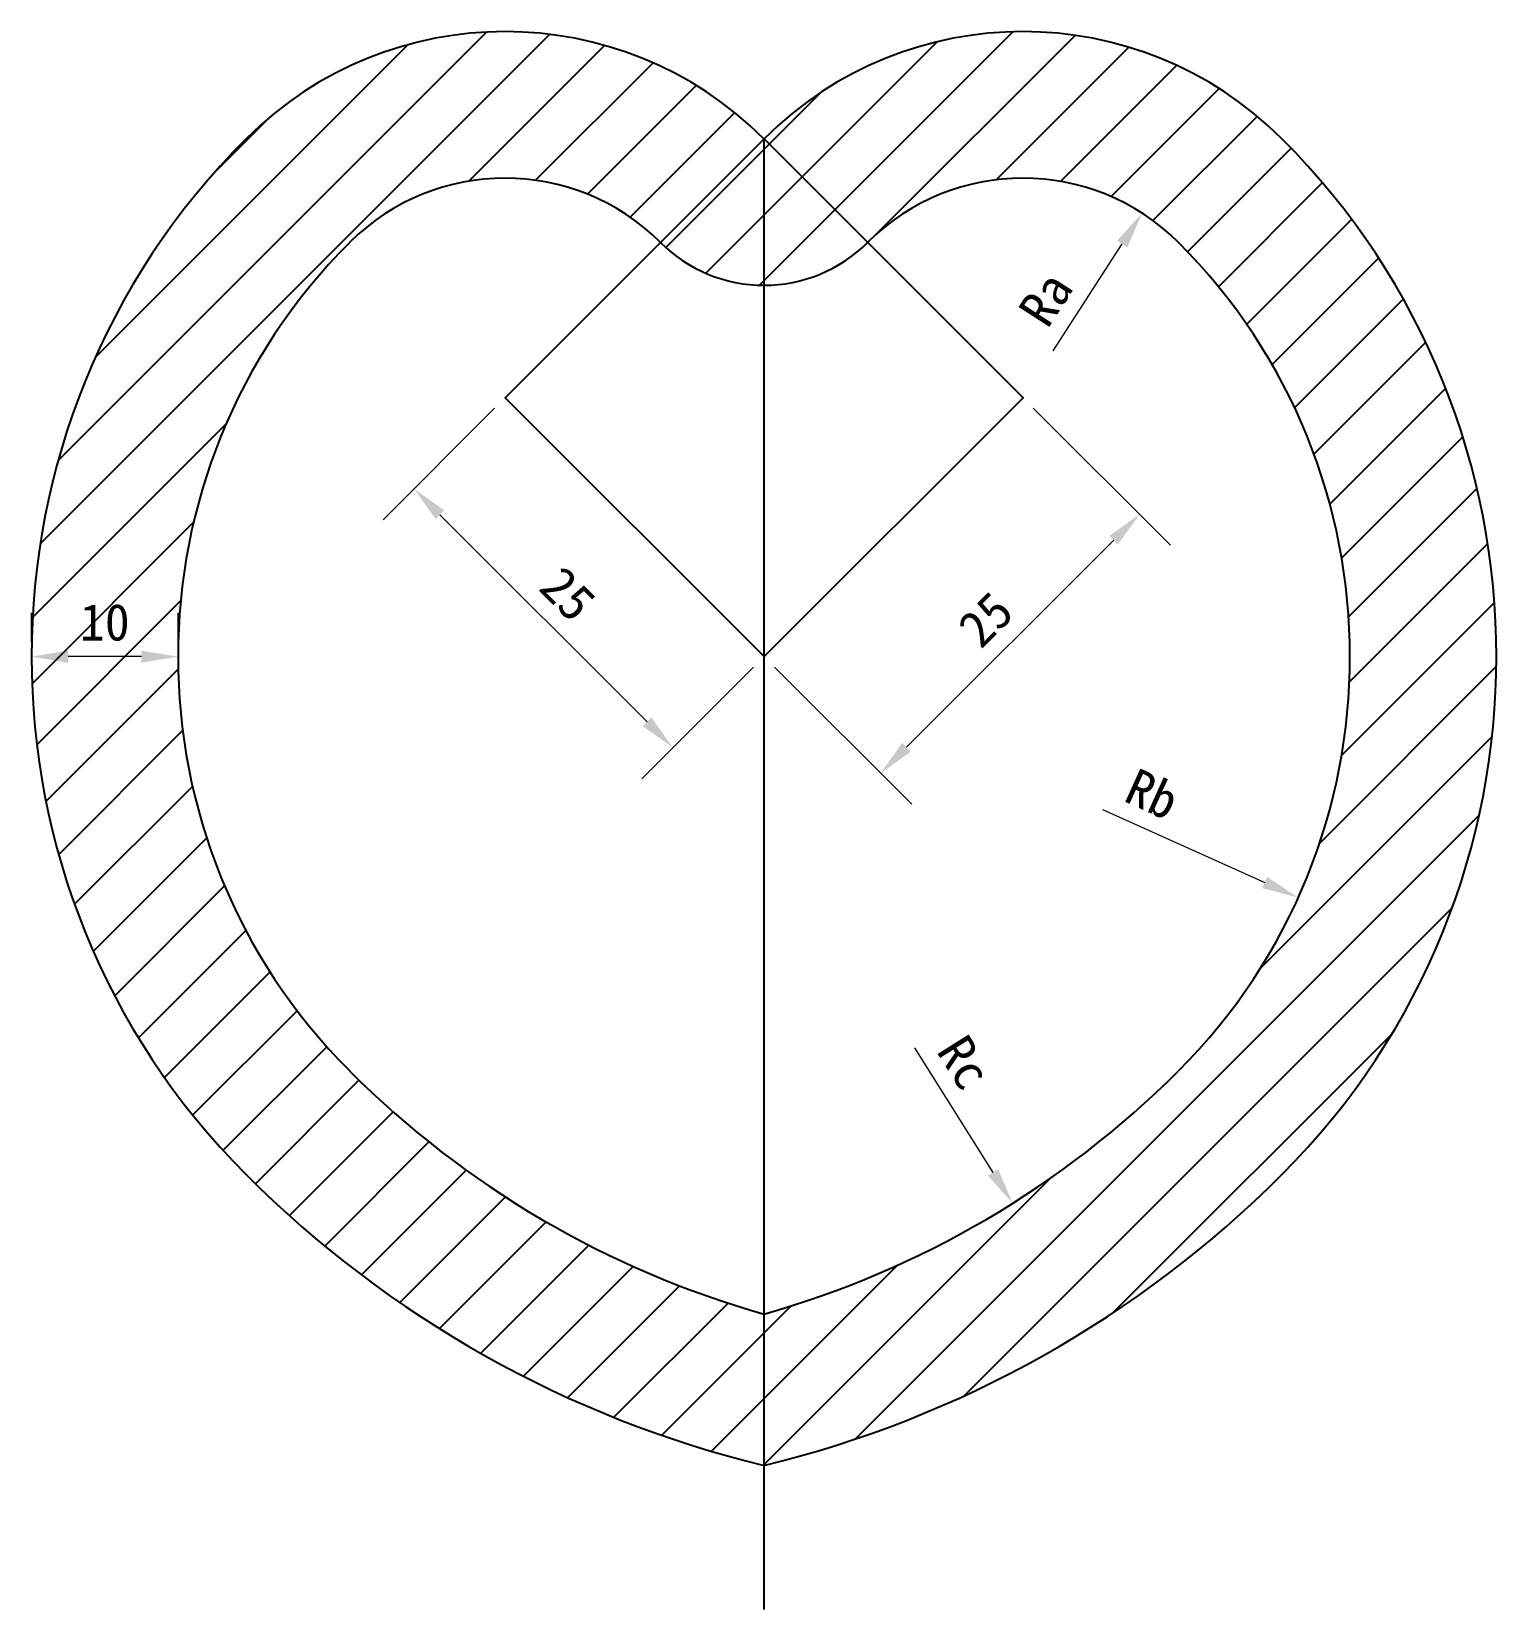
# Model space of a CAD drawing. Header units: centimetres. Extents: x 1248 to 1348, y 3278 to 3385.
import ezdxf

# ---------------------------------------------------------------- set-up
doc = ezdxf.new("R2010")
doc.units = ezdxf.units.CM
doc.header["$PDMODE"] = 35
doc.styles.add('文2.5', font='KAIU.TTF', dxfattribs={"height": 2.5})
doc.dimstyles.new('DIM2.5', dxfattribs={"dimtxt": 2.5, "dimasz": 2.5, "dimexe": 3, "dimexo": 1, "dimgap": 1, "dimtad": 1, "dimdec": 1, "dimdsep": 46, "dimtxsty": '文2.5', "dimcen": 0, "dimadec": 0, "dimazin": 0, "dimtfac": 1, "dimtdec": 1, "dimtmove": 0, "dimatfit": 3, "dimfxl": 1, "dimlwd": 15, "dimlwe": 15, "dimarcsym": 0})

# ---------------------------------------------------------------- blocks, each defined once
blk = doc.blocks.new('*D14')
at = {"color": 0, "linetype": 'Continuous', "lineweight": 15, "transparency": 16777216}
for p, q in [((1316.85, 3359.72), (1326.22, 3350.35)), ((1308.19, 3336.56), (1322.34, 3350.7)), ((1299.18, 3342.04), (1308.55, 3332.67))]:
    blk.add_line(p, q, dxfattribs=at)
at = {"color": 0, "transparency": 16777216}
for points in [[(1322.04, 3350.99), (1322.63, 3350.41), (1324.1, 3352.47)], [(1307.9, 3336.85), (1308.49, 3336.26), (1306.43, 3334.79)]]:
    blk.add_solid(points, dxfattribs=at)
at = {"layer": 'Defpoints', "color": 0, "transparency": 16777216}
for p in [(1316.15, 3360.42), (1324.1, 3352.47), (1298.47, 3342.75)]:
    blk.add_point(p, dxfattribs=at)
at = {"color": 0, "transparency": 16777216, "insert": (1313.61, 3345.28), "char_height": 2.5, "attachment_point": 5, "rotation": 45, "style": '文2.5'}
blk.add_mtext('25', dxfattribs=at)
blk = doc.blocks.new('*D15')
at = {"color": 0, "linetype": 'Continuous', "lineweight": 15, "transparency": 16777216}
for p, q in [((1280.08, 3359.72), (1272.46, 3352.09)), ((1276.35, 3352.44), (1290.49, 3338.3)), ((1297.76, 3342.04), (1290.14, 3334.41))]:
    blk.add_line(p, q, dxfattribs=at)
at = {"color": 0, "transparency": 16777216}
for points in [[(1276.64, 3352.74), (1276.05, 3352.15), (1274.58, 3354.21)], [(1290.78, 3338.6), (1290.19, 3338.01), (1292.26, 3336.53)]]:
    blk.add_solid(points, dxfattribs=at)
at = {"layer": 'Defpoints', "color": 0, "transparency": 16777216}
for p in [(1280.79, 3360.42), (1298.47, 3342.75), (1292.26, 3336.53)]:
    blk.add_point(p, dxfattribs=at)
at = {"color": 0, "transparency": 16777216, "insert": (1285.07, 3347.02), "char_height": 2.5, "attachment_point": 5, "rotation": 315, "style": '文2.5'}
blk.add_mtext('25', dxfattribs=at)
blk = doc.blocks.new('*D16')
at = {"color": 0, "linetype": 'Continuous', "lineweight": 15, "transparency": 16777216}
for p, q in [((1248.47, 3343.75), (1248.47, 3345.75)), ((1258.47, 3343.75), (1258.47, 3345.75)), ((1255.97, 3342.75), (1250.97, 3342.75))]:
    blk.add_line(p, q, dxfattribs=at)
at = {"color": 0, "transparency": 16777216}
for points in [[(1250.97, 3343.16), (1250.97, 3342.33), (1248.47, 3342.75)], [(1255.97, 3343.16), (1255.97, 3342.33), (1258.47, 3342.75)]]:
    blk.add_solid(points, dxfattribs=at)
at = {"layer": 'Defpoints', "color": 0, "transparency": 16777216}
for p in [(1248.47, 3342.75), (1248.47, 3342.75), (1258.47, 3342.75)]:
    blk.add_point(p, dxfattribs=at)
at = {"color": 0, "transparency": 16777216, "insert": (1253.47, 3345.08), "char_height": 2.5, "attachment_point": 5, "style": '文2.5'}
blk.add_mtext('10', dxfattribs=at)
blk = doc.blocks.new('*D20')
at = {"color": 0, "linetype": 'Continuous', "lineweight": 15, "transparency": 16777216}
blk.add_line((1308.74, 3316.05), (1314.1, 3307.54), dxfattribs=at)
at = {"color": 0, "transparency": 16777216}
blk.add_solid([(1314.46, 3307.76), (1313.75, 3307.32), (1315.44, 3305.43)], dxfattribs=at)
at = {"layer": 'Defpoints', "color": 0, "transparency": 16777216}
for p in [(1280.79, 3360.42), (1315.44, 3305.43)]:
    blk.add_point(p, dxfattribs=at)
at = {"color": 0, "transparency": 16777216, "insert": (1312.14, 3315.04), "char_height": 2.5, "attachment_point": 5, "rotation": 302.2081, "style": '文2.5'}
blk.add_mtext('Rc', dxfattribs=at)
blk = doc.blocks.new('*D21')
at = {"color": 0, "linetype": 'Continuous', "lineweight": 15, "transparency": 16777216}
blk.add_line((1321.57, 3332.32), (1332.65, 3327.33), dxfattribs=at)
at = {"color": 0, "transparency": 16777216}
blk.add_solid([(1332.82, 3327.71), (1332.48, 3326.95), (1334.93, 3326.3)], dxfattribs=at)
at = {"layer": 'Defpoints', "color": 0, "transparency": 16777216}
for p in [(1298.47, 3342.75), (1334.93, 3326.3)]:
    blk.add_point(p, dxfattribs=at)
at = {"color": 0, "transparency": 16777216, "insert": (1324.97, 3333.35), "char_height": 2.5, "attachment_point": 5, "rotation": 335.7186, "style": '文2.5'}
blk.add_mtext('Rb', dxfattribs=at)
blk = doc.blocks.new('*D13')
at = {"color": 0, "linetype": 'Continuous', "lineweight": 15, "transparency": 16777216}
blk.add_line((1318.21, 3363.63), (1322.93, 3370.93), dxfattribs=at)
at = {"color": 0, "transparency": 16777216}
blk.add_solid([(1322.58, 3371.15), (1323.28, 3370.7), (1324.28, 3373.03)], dxfattribs=at)
at = {"layer": 'Defpoints', "color": 0, "transparency": 16777216}
for p in [(1324.28, 3373.03), (1316.15, 3360.42)]:
    blk.add_point(p, dxfattribs=at)
at = {"color": 0, "transparency": 16777216, "insert": (1317.71, 3367.16), "char_height": 2.5, "attachment_point": 5, "rotation": 57.1507, "style": '文2.5'}
blk.add_mtext('Ra', dxfattribs=at)

msp = doc.modelspace()

# ---------------------------------------------------------------- hatches: boundary and pattern name
h = msp.add_hatch()
h.set_pattern_fill('ANSI31', color=256)
h.paths.add_polyline_path([(1298.47, 3378.1, 0.414214), (1263.11, 3378.1, 0.414214), (1263.11, 3307.39, 0.137725), (1298.47, 3287.54), (1298.47, 3297.87, -0.128186), (1270.18, 3314.46, -0.414214), (1270.18, 3371.03, -0.414214), (1291.4, 3371.03)])
h.paths.add_polyline_path([(1333.82, 3378.1, 0.414214), (1298.47, 3378.1), (1305.54, 3371.03, -0.414214), (1326.75, 3371.03, -0.414214), (1326.75, 3314.46, -0.128186), (1298.47, 3297.87), (1298.47, 3287.54, 0.137725), (1333.82, 3307.39, 0.414214)])
h.paths.add_polyline_path([(1298.47, 3378.1), (1298.47, 3368.1, 0.198912), (1305.54, 3371.03)], flags=17)
h.paths.add_polyline_path([(1298.47, 3378.1), (1291.4, 3371.03, 0.198912), (1298.47, 3368.1)], flags=17)

# ---------------------------------------------------------------- linework, layer by layer
msp.add_line((1298.47, 3277.7), (1298.47, 3378.1))
msp.add_lwpolyline([(1298.47, 3342.75), (1316.15, 3360.42), (1298.47, 3378.1), (1280.79, 3360.42)], close=True)
for centre, radius, start, end in [((1280.79, 3360.42), 25, 45, 135), ((1316.15, 3360.42), 25, 45, 135), ((1298.47, 3342.75), 50, 135, 225), ((1298.47, 3342.75), 50, 315, 45), ((1280.79, 3360.42), 15, 45, 135), ((1316.15, 3360.42), 15, 45, 135), ((1298.47, 3342.75), 40, 135, 225), ((1298.47, 3378.1), 10, 225, 270), ((1298.47, 3378.1), 10, 270, 315), ((1298.47, 3342.75), 40, 315, 45), ((1316.15, 3360.42), 65, 225, 254.2188), ((1280.79, 3360.42), 65, 285.7812, 315), ((1316.15, 3360.42), 75, 225, 256.367), ((1280.79, 3360.42), 75, 283.633, 315)]:
    msp.add_arc(centre, radius, start, end)

# ---------------------------------------------------------------- dimensions: what is measured, and where the dimension line sits
for center, mpoint, text, picture, middle in [((1316.15, 3360.42), (1324.28, 3373.03), 'Ra', '*D13', (1319.68, 3365.89)), ((1280.79, 3360.42), (1315.44, 3305.43), 'Rc', '*D20', (1310.16, 3313.79)), ((1298.47, 3342.75), (1334.93, 3326.3), 'Rb', '*D21', (1324.02, 3331.22))]:
    dim = msp.add_radius_dim(center=center, mpoint=mpoint, text=text, dimstyle='DIM2.5')
    dim.commit()
    dim.dimension.update_dxf_attribs({"geometry": picture, "text_midpoint": middle, "dimtype": 164})
for p1, p2, distance, picture, middle in [((1280.79, 3360.42), (1298.47, 3342.75), -8.78, '*D15', (1285.07, 3347.02)), ((1298.47, 3342.75), (1316.15, 3360.42), -11.25, '*D14', (1313.61, 3345.28)), ((1258.47, 3342.75), (1248.47, 3342.75), 0, '*D16', (1253.47, 3345.08))]:
    dim = msp.add_aligned_dim(p1=p1, p2=p2, distance=distance, dimstyle='DIM2.5')
    dim.commit()
    dim.dimension.update_dxf_attribs({"geometry": picture, "text_midpoint": middle})

doc.saveas('drawing.dxf')
